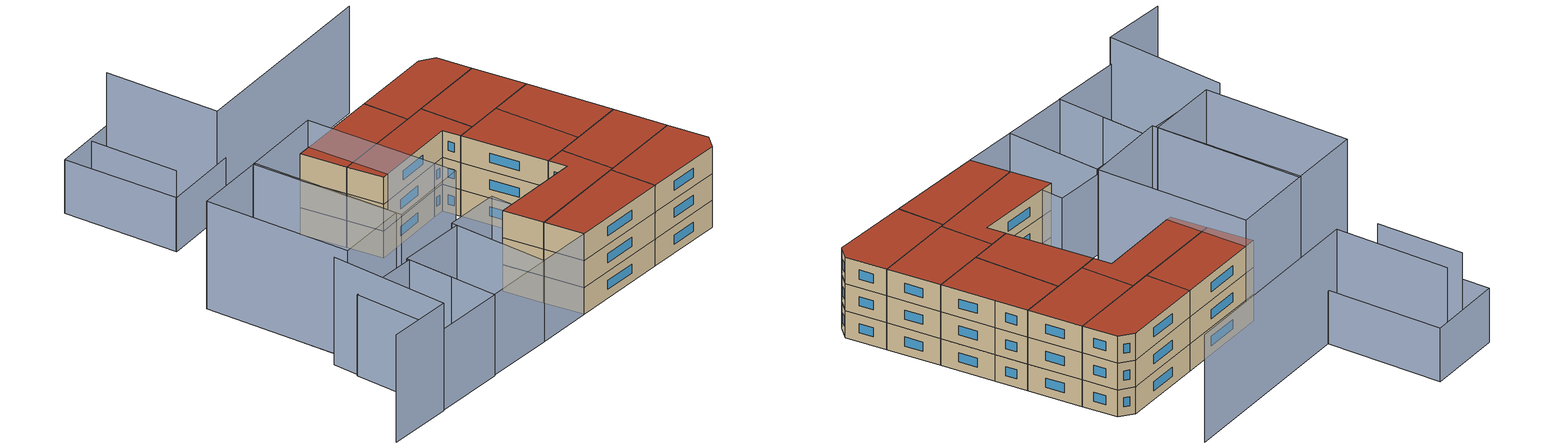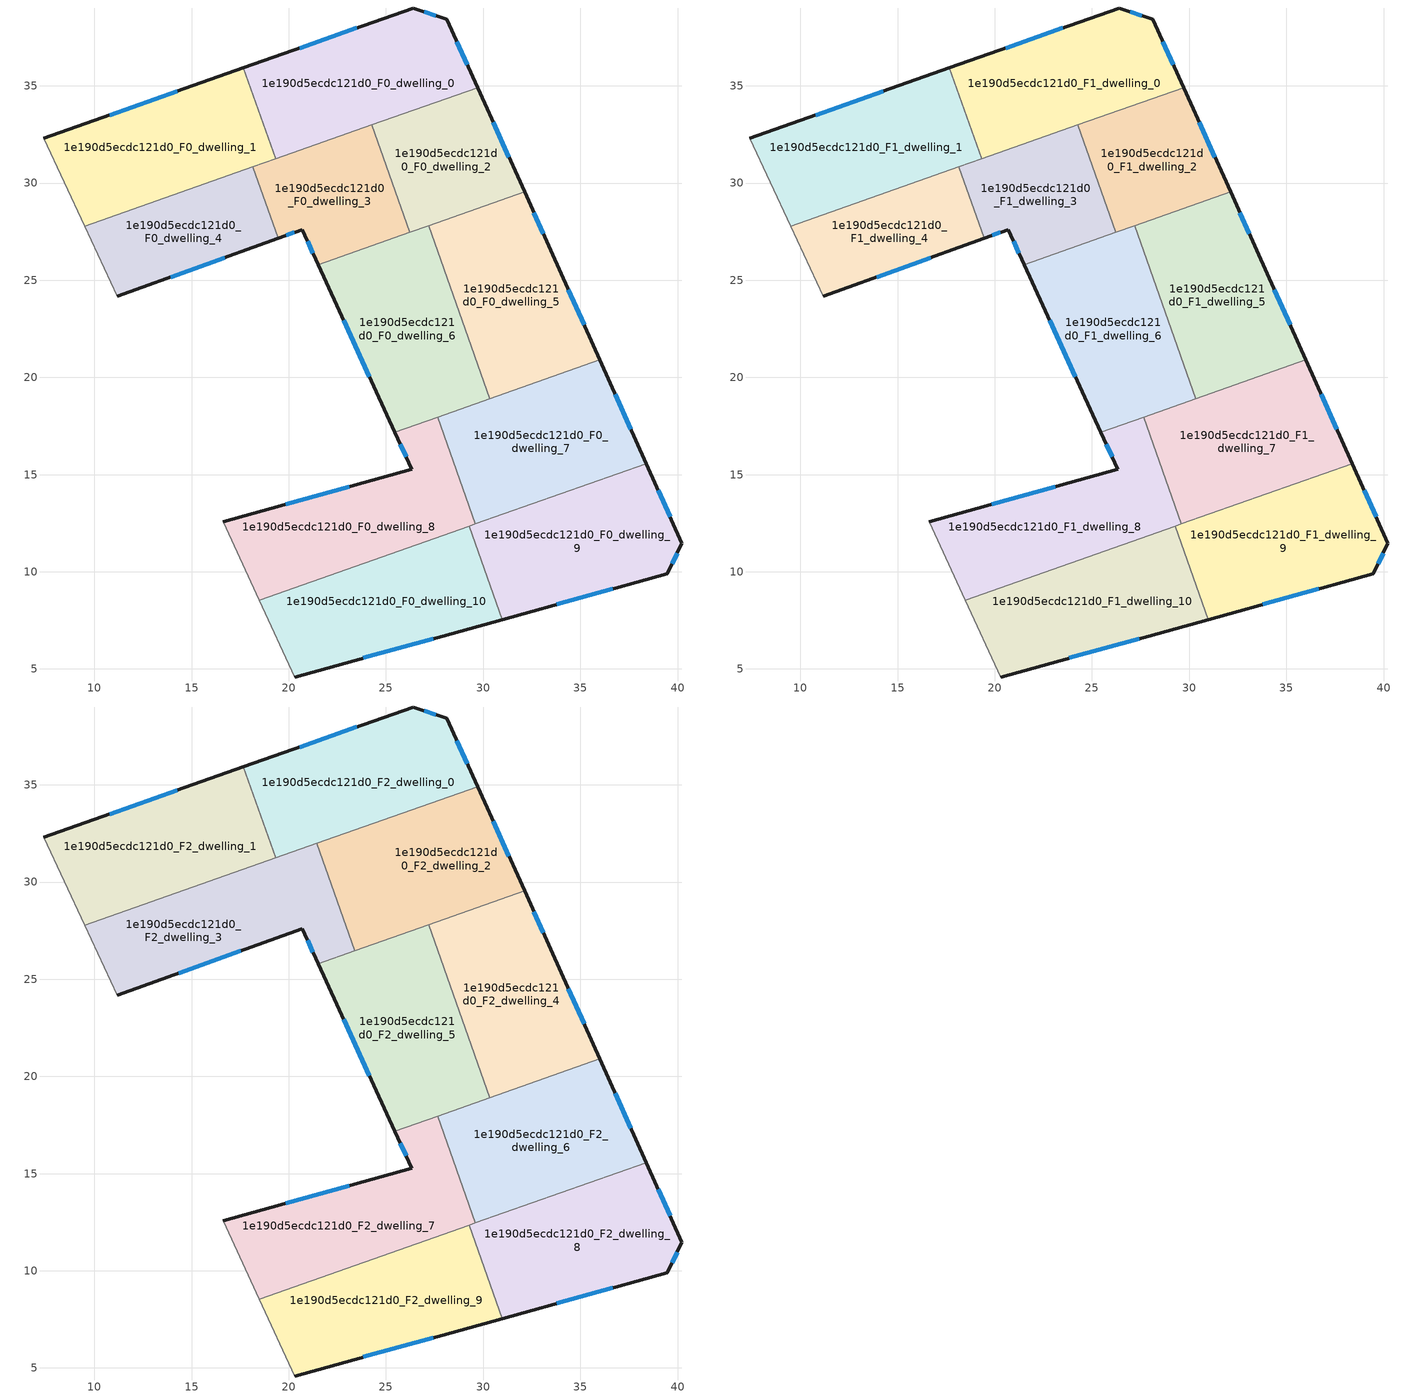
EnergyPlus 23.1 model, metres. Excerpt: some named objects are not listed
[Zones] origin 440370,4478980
1e190d5ecdc121d0_F0_dwelling_0
 floor ground (EU_floor_Construction): 28.13,38.43 29.71,34.91 19.32,31.24 17.66,35.92 26.39,39.01 z0
 wall outside (EU_wall_Construction): 29.71,34.91 28.13,38.43 26.39,39.01 17.66,35.92 z0:3
 wall to 1e190d5ecdc121d0_F0_dwelling_1 (EU_wall_Construction): 17.66,35.92 19.32,31.24 z0:3
 wall to 1e190d5ecdc121d0_F0_dwelling_2 (EU_wall_Construction): 24.27,32.99 29.71,34.91 z0:3
 wall to 1e190d5ecdc121d0_F0_dwelling_3 (EU_wall_Construction): 19.32,31.24 24.27,32.99 z0:3
 window (EU_Window_Construction): 23.5,37.98 20.56,36.95 / 27.55,38.62 26.97,38.81 / 29.18,36.08 28.65,37.26 z0.99:2.01
1e190d5ecdc121d0_F0_dwelling_1
 floor ground (EU_floor_Construction): 17.66,35.92 19.32,31.24 9.5,27.77 7.39,32.3 z0
 wall outside (EU_wall_Construction): 17.66,35.92 7.39,32.3 z0:3
 wall adiabatic (EU_wall_Construction): 7.39,32.3 9.5,27.77 z0:3
 wall to 1e190d5ecdc121d0_F0_dwelling_4 (EU_wall_Construction): 9.5,27.77 18.15,30.83 z0:3
 wall to 1e190d5ecdc121d0_F0_dwelling_3 (EU_wall_Construction): 18.15,30.83 19.32,31.24 z0:3
 window (EU_Window_Construction): 14.26,34.72 10.79,33.5 z0.99:2.01
1e190d5ecdc121d0_F0_dwelling_10
 floor ground (EU_floor_Construction): 29.28,12.35 30.98,7.54 20.3,4.59 18.48,8.53 z0
 wall outside (EU_wall_Construction): 20.3,4.59 30.98,7.54 z0:3
 wall to 1e190d5ecdc121d0_F0_dwelling_9 (EU_wall_Construction): 30.98,7.54 29.28,12.35 z0:3
 wall adiabatic (EU_wall_Construction): 18.48,8.53 20.3,4.59 z0:3
 wall to 1e190d5ecdc121d0_F0_dwelling_8 (EU_wall_Construction): 29.28,12.35 18.48,8.53 z0:3
 window (EU_Window_Construction): 23.84,5.57 27.44,6.56 z0.99:2.01
1e190d5ecdc121d0_F0_dwelling_2
 floor ground (EU_floor_Construction): 29.71,34.91 32.13,29.54 26.23,27.46 24.27,32.99 z0
 wall outside (EU_wall_Construction): 32.13,29.54 29.71,34.91 z0:3
 wall to 1e190d5ecdc121d0_F0_dwelling_3 (EU_wall_Construction): 24.27,32.99 26.23,27.46 z0:3
 wall to 1e190d5ecdc121d0_F0_dwelling_5 (EU_wall_Construction): 27.21,27.8 32.13,29.54 z0:3
 wall to 1e190d5ecdc121d0_F0_dwelling_6 (EU_wall_Construction): 26.23,27.46 27.21,27.8 z0:3
 window (EU_Window_Construction): 31.33,31.32 30.51,33.13 z0.99:2.01
1e190d5ecdc121d0_F0_dwelling_3
 floor ground (EU_floor_Construction): 24.27,32.99 26.23,27.46 21.52,25.79 20.69,27.61 19.45,27.16 18.15,30.83 z0
 wall outside (EU_wall_Construction): 19.45,27.16 20.69,27.61 21.52,25.79 z0:3
 wall to 1e190d5ecdc121d0_F0_dwelling_4 (EU_wall_Construction): 18.15,30.83 19.45,27.16 z0:3
 wall to 1e190d5ecdc121d0_F0_dwelling_6 (EU_wall_Construction): 21.52,25.79 26.23,27.46 z0:3
 window (EU_Window_Construction): 20.96,27.01 21.24,26.39 / 19.86,27.31 20.28,27.46 z0.99:2.01
1e190d5ecdc121d0_F0_dwelling_4
 floor ground (EU_floor_Construction): 18.15,30.83 19.45,27.16 11.18,24.16 9.5,27.77 z0
 wall outside (EU_wall_Construction): 11.18,24.16 19.45,27.16 z0:3
 wall adiabatic (EU_wall_Construction): 9.5,27.77 11.18,24.16 z0:3
 window (EU_Window_Construction): 13.92,25.16 16.71,26.17 z0.99:2.01
1e190d5ecdc121d0_F0_dwelling_5
 floor ground (EU_floor_Construction): 32.13,29.54 33.58,26.32 36,20.9 30.35,18.91 27.21,27.8 z0
 wall outside (EU_wall_Construction): 36,20.9 33.58,26.32 32.13,29.54 z0:3
 wall to 1e190d5ecdc121d0_F0_dwelling_6 (EU_wall_Construction): 27.21,27.8 30.35,18.91 z0:3
 wall to 1e190d5ecdc121d0_F0_dwelling_7 (EU_wall_Construction): 30.35,18.91 36,20.9 z0:3
 window (EU_Window_Construction): 33.1,27.38 32.61,28.47 / 35.2,22.7 34.39,24.52 z0.99:2.01
1e190d5ecdc121d0_F0_dwelling_6
 floor ground (EU_floor_Construction): 27.21,27.8 30.35,18.91 25.46,17.18 21.52,25.79 z0
 wall outside (EU_wall_Construction): 21.52,25.79 25.46,17.18 z0:3
 wall to 1e190d5ecdc121d0_F0_dwelling_8 (EU_wall_Construction): 25.46,17.18 27.66,17.96 z0:3
 wall to 1e190d5ecdc121d0_F0_dwelling_7 (EU_wall_Construction): 27.66,17.96 30.35,18.91 z0:3
 window (EU_Window_Construction): 22.82,22.94 24.15,20.03 z0.99:2.01
1e190d5ecdc121d0_F0_dwelling_7
 floor ground (EU_floor_Construction): 36,20.9 38.39,15.57 29.6,12.46 27.66,17.96 z0
 wall outside (EU_wall_Construction): 38.39,15.57 36,20.9 z0:3
 wall to 1e190d5ecdc121d0_F0_dwelling_8 (EU_wall_Construction): 27.66,17.96 29.6,12.46 z0:3
 wall to 1e190d5ecdc121d0_F0_dwelling_9 (EU_wall_Construction): 29.6,12.46 38.39,15.57 z0:3
 window (EU_Window_Construction): 37.6,17.33 36.79,19.13 z0.99:2.01
1e190d5ecdc121d0_F0_dwelling_8
 floor ground (EU_floor_Construction): 27.66,17.96 29.6,12.46 18.48,8.53 16.62,12.57 26.32,15.29 25.46,17.18 z0
 wall outside (EU_wall_Construction): 25.46,17.18 26.32,15.29 16.62,12.57 z0:3
 wall adiabatic (EU_wall_Construction): 16.62,12.57 18.48,8.53 z0:3
 wall to 1e190d5ecdc121d0_F0_dwelling_9 (EU_wall_Construction): 29.28,12.35 29.6,12.46 z0:3
 window (EU_Window_Construction): 25.74,16.55 26.04,15.91 / 23.11,14.38 19.83,13.47 z0.99:2.01
1e190d5ecdc121d0_F0_dwelling_9
 floor ground (EU_floor_Construction): 38.39,15.57 40.22,11.47 39.48,9.9 30.98,7.54 29.28,12.35 z0
 wall outside (EU_wall_Construction): 30.98,7.54 39.48,9.9 40.22,11.47 38.39,15.57 z0:3
 window (EU_Window_Construction): 39.62,12.82 39,14.21 / 39.73,10.42 39.98,10.95 / 33.8,8.32 36.66,9.12 z0.99:2.01
1e190d5ecdc121d0_F1_dwelling_0
 floor to 1e190d5ecdc121d0_F0_dwelling_0 (EU_floor_Construction): 28.13,38.43 29.71,34.91 19.32,31.24 17.66,35.92 26.39,39.01 z3
 wall outside (EU_wall_Construction): 29.71,34.91 28.13,38.43 26.39,39.01 17.66,35.92 z3:6
 wall to 1e190d5ecdc121d0_F1_dwelling_1 (EU_wall_Construction): 17.66,35.92 19.32,31.24 z3:6
 wall to 1e190d5ecdc121d0_F1_dwelling_2 (EU_wall_Construction): 24.27,32.99 29.71,34.91 z3:6
 wall to 1e190d5ecdc121d0_F1_dwelling_3 (EU_wall_Construction): 19.32,31.24 24.27,32.99 z3:6
 window (EU_Window_Construction): 23.5,37.98 20.56,36.95 / 27.55,38.62 26.97,38.81 / 29.18,36.08 28.65,37.26 z3.99:5.01
1e190d5ecdc121d0_F1_dwelling_1
 floor to 1e190d5ecdc121d0_F0_dwelling_1 (EU_floor_Construction): 17.66,35.92 19.32,31.24 9.5,27.77 7.39,32.3 z3
 wall outside (EU_wall_Construction): 17.66,35.92 7.39,32.3 z3:6
 wall adiabatic (EU_wall_Construction): 7.39,32.3 9.5,27.77 z3:6
 wall to 1e190d5ecdc121d0_F1_dwelling_4 (EU_wall_Construction): 9.5,27.77 18.15,30.83 z3:6
 wall to 1e190d5ecdc121d0_F1_dwelling_3 (EU_wall_Construction): 18.15,30.83 19.32,31.24 z3:6
 window (EU_Window_Construction): 14.26,34.72 10.79,33.5 z3.99:5.01
1e190d5ecdc121d0_F1_dwelling_10
 floor to 1e190d5ecdc121d0_F0_dwelling_10 (EU_floor_Construction): 29.28,12.35 30.98,7.54 20.3,4.59 18.48,8.53 z3
 wall outside (EU_wall_Construction): 20.3,4.59 30.98,7.54 z3:6
 wall to 1e190d5ecdc121d0_F1_dwelling_9 (EU_wall_Construction): 30.98,7.54 29.28,12.35 z3:6
 wall adiabatic (EU_wall_Construction): 18.48,8.53 20.3,4.59 z3:6
 wall to 1e190d5ecdc121d0_F1_dwelling_8 (EU_wall_Construction): 29.28,12.35 18.48,8.53 z3:6
 window (EU_Window_Construction): 23.84,5.57 27.44,6.56 z3.99:5.01
1e190d5ecdc121d0_F1_dwelling_2
 floor to 1e190d5ecdc121d0_F0_dwelling_2 (EU_floor_Construction): 29.71,34.91 32.13,29.54 26.23,27.46 24.27,32.99 z3
 wall outside (EU_wall_Construction): 32.13,29.54 29.71,34.91 z3:6
 wall to 1e190d5ecdc121d0_F1_dwelling_3 (EU_wall_Construction): 24.27,32.99 26.23,27.46 z3:6
 wall to 1e190d5ecdc121d0_F1_dwelling_5 (EU_wall_Construction): 27.21,27.8 32.13,29.54 z3:6
 wall to 1e190d5ecdc121d0_F1_dwelling_6 (EU_wall_Construction): 26.23,27.46 27.21,27.8 z3:6
 window (EU_Window_Construction): 31.33,31.32 30.51,33.13 z3.99:5.01
1e190d5ecdc121d0_F1_dwelling_3
 floor to 1e190d5ecdc121d0_F0_dwelling_3 (EU_floor_Construction): 24.27,32.99 26.23,27.46 21.52,25.79 20.69,27.61 19.45,27.16 18.15,30.83 z3
 wall outside (EU_wall_Construction): 19.45,27.16 20.69,27.61 21.52,25.79 z3:6
 wall to 1e190d5ecdc121d0_F1_dwelling_4 (EU_wall_Construction): 18.15,30.83 19.45,27.16 z3:6
 wall to 1e190d5ecdc121d0_F1_dwelling_6 (EU_wall_Construction): 21.52,25.79 26.23,27.46 z3:6
 window (EU_Window_Construction): 20.96,27.01 21.24,26.39 / 19.86,27.31 20.28,27.46 z3.99:5.01
1e190d5ecdc121d0_F1_dwelling_4
 floor to 1e190d5ecdc121d0_F0_dwelling_4 (EU_floor_Construction): 18.15,30.83 19.45,27.16 11.18,24.16 9.5,27.77 z3
 wall outside (EU_wall_Construction): 11.18,24.16 19.45,27.16 z3:6
 wall adiabatic (EU_wall_Construction): 9.5,27.77 11.18,24.16 z3:6
 window (EU_Window_Construction): 13.92,25.16 16.71,26.17 z3.99:5.01
1e190d5ecdc121d0_F1_dwelling_5
 floor to 1e190d5ecdc121d0_F0_dwelling_5 (EU_floor_Construction): 32.13,29.54 33.58,26.32 36,20.9 30.35,18.91 27.21,27.8 z3
 wall outside (EU_wall_Construction): 36,20.9 33.58,26.32 32.13,29.54 z3:6
 wall to 1e190d5ecdc121d0_F1_dwelling_6 (EU_wall_Construction): 27.21,27.8 30.35,18.91 z3:6
 wall to 1e190d5ecdc121d0_F1_dwelling_7 (EU_wall_Construction): 30.35,18.91 36,20.9 z3:6
 window (EU_Window_Construction): 33.1,27.38 32.61,28.47 / 35.2,22.7 34.39,24.52 z3.99:5.01
1e190d5ecdc121d0_F1_dwelling_6
 floor to 1e190d5ecdc121d0_F0_dwelling_6 (EU_floor_Construction): 27.21,27.8 30.35,18.91 25.46,17.18 21.52,25.79 z3
 wall outside (EU_wall_Construction): 21.52,25.79 25.46,17.18 z3:6
 wall to 1e190d5ecdc121d0_F1_dwelling_8 (EU_wall_Construction): 25.46,17.18 27.66,17.96 z3:6
 wall to 1e190d5ecdc121d0_F1_dwelling_7 (EU_wall_Construction): 27.66,17.96 30.35,18.91 z3:6
 window (EU_Window_Construction): 22.82,22.94 24.15,20.03 z3.99:5.01
1e190d5ecdc121d0_F1_dwelling_7
 floor to 1e190d5ecdc121d0_F0_dwelling_7 (EU_floor_Construction): 36,20.9 38.39,15.57 29.6,12.46 27.66,17.96 z3
 wall outside (EU_wall_Construction): 38.39,15.57 36,20.9 z3:6
 wall to 1e190d5ecdc121d0_F1_dwelling_8 (EU_wall_Construction): 27.66,17.96 29.6,12.46 z3:6
 wall to 1e190d5ecdc121d0_F1_dwelling_9 (EU_wall_Construction): 29.6,12.46 38.39,15.57 z3:6
 window (EU_Window_Construction): 37.6,17.33 36.79,19.13 z3.99:5.01
1e190d5ecdc121d0_F1_dwelling_8
 floor to 1e190d5ecdc121d0_F0_dwelling_8 (EU_floor_Construction): 27.66,17.96 29.6,12.46 18.48,8.53 16.62,12.57 26.32,15.29 25.46,17.18 z3
 wall outside (EU_wall_Construction): 25.46,17.18 26.32,15.29 16.62,12.57 z3:6
 wall adiabatic (EU_wall_Construction): 16.62,12.57 18.48,8.53 z3:6
 wall to 1e190d5ecdc121d0_F1_dwelling_9 (EU_wall_Construction): 29.28,12.35 29.6,12.46 z3:6
 window (EU_Window_Construction): 25.74,16.55 26.04,15.91 / 23.11,14.38 19.83,13.47 z3.99:5.01
1e190d5ecdc121d0_F1_dwelling_9
 floor to 1e190d5ecdc121d0_F0_dwelling_9 (EU_floor_Construction): 38.39,15.57 40.22,11.47 39.48,9.9 30.98,7.54 29.28,12.35 z3
 wall outside (EU_wall_Construction): 30.98,7.54 39.48,9.9 40.22,11.47 38.39,15.57 z3:6
 window (EU_Window_Construction): 39.62,12.82 39,14.21 / 39.73,10.42 39.98,10.95 / 33.8,8.32 36.66,9.12 z3.99:5.01
1e190d5ecdc121d0_F2_dwelling_0
 floor to 1e190d5ecdc121d0_F1_dwelling_0 (EU_floor_Construction): 28.13,38.43 29.71,34.91 19.32,31.24 17.66,35.92 26.39,39.01 z6
 wall outside (EU_wall_Construction): 29.71,34.91 28.13,38.43 26.39,39.01 17.66,35.92 z6:9
 wall to 1e190d5ecdc121d0_F2_dwelling_1 (EU_wall_Construction): 17.66,35.92 19.32,31.24 z6:9
 wall to 1e190d5ecdc121d0_F2_dwelling_2 (EU_wall_Construction): 21.44,31.99 29.71,34.91 z6:9
 wall to 1e190d5ecdc121d0_F2_dwelling_3 (EU_wall_Construction): 19.32,31.24 21.44,31.99 z6:9
 window (EU_Window_Construction): 23.5,37.98 20.56,36.95 / 27.55,38.62 26.97,38.81 / 29.18,36.08 28.65,37.26 z6.99:8.01
 roof outside (EU_roof_Construction): 29.71,34.91 28.13,38.43 26.39,39.01 17.66,35.92 19.32,31.24 z9
1e190d5ecdc121d0_F2_dwelling_1
 floor to 1e190d5ecdc121d0_F1_dwelling_1 (EU_floor_Construction): 17.66,35.92 19.32,31.24 9.5,27.77 7.39,32.3 z6
 wall outside (EU_wall_Construction): 17.66,35.92 7.39,32.3 z6:9
 wall adiabatic (EU_wall_Construction): 7.39,32.3 9.5,27.77 z6:9
 wall to 1e190d5ecdc121d0_F2_dwelling_3 (EU_wall_Construction): 9.5,27.77 19.32,31.24 z6:9
 window (EU_Window_Construction): 14.26,34.72 10.79,33.5 z6.99:8.01
 roof outside (EU_roof_Construction): 19.32,31.24 17.66,35.92 7.39,32.3 9.5,27.77 z9
1e190d5ecdc121d0_F2_dwelling_2
 floor to 1e190d5ecdc121d0_F1_dwelling_2 (EU_floor_Construction): 29.71,34.91 32.13,29.54 26.23,27.46 24.27,32.99 z6
 floor to 1e190d5ecdc121d0_F1_dwelling_3 (EU_floor_Construction): 24.27,32.99 26.23,27.46 23.39,26.45 21.44,31.99 z6
 wall outside (EU_wall_Construction): 32.13,29.54 29.71,34.91 z6:9
 wall to 1e190d5ecdc121d0_F2_dwelling_3 (EU_wall_Construction): 21.44,31.99 23.39,26.45 z6:9
 wall to 1e190d5ecdc121d0_F2_dwelling_4 (EU_wall_Construction): 27.21,27.8 32.13,29.54 z6:9
 wall to 1e190d5ecdc121d0_F2_dwelling_5 (EU_wall_Construction): 23.39,26.45 27.21,27.8 z6:9
 window (EU_Window_Construction): 31.33,31.32 30.51,33.13 z6.99:8.01
 roof outside (EU_roof_Construction): 32.13,29.54 29.71,34.91 21.44,31.99 23.39,26.45 z9
1e190d5ecdc121d0_F2_dwelling_3
 floor to 1e190d5ecdc121d0_F1_dwelling_3 (EU_floor_Construction): 21.44,31.99 23.39,26.45 21.52,25.79 20.69,27.61 19.45,27.16 18.15,30.83 z6
 floor to 1e190d5ecdc121d0_F1_dwelling_4 (EU_floor_Construction): 18.15,30.83 19.45,27.16 11.18,24.16 9.5,27.77 z6
 wall outside (EU_wall_Construction): 11.18,24.16 20.69,27.61 21.52,25.79 z6:9
 wall adiabatic (EU_wall_Construction): 9.5,27.77 11.18,24.16 z6:9
 wall to 1e190d5ecdc121d0_F2_dwelling_5 (EU_wall_Construction): 21.52,25.79 23.39,26.45 z6:9
 window (EU_Window_Construction): 20.96,27.01 21.24,26.39 / 14.33,25.31 17.54,26.47 z6.99:8.01
 roof outside (EU_roof_Construction): 23.39,26.45 21.44,31.99 9.5,27.77 11.18,24.16 20.69,27.61 21.52,25.79 z9
1e190d5ecdc121d0_F2_dwelling_4
 floor to 1e190d5ecdc121d0_F1_dwelling_5 (EU_floor_Construction): 32.13,29.54 33.58,26.32 36,20.9 30.35,18.91 27.21,27.8 z6
 wall outside (EU_wall_Construction): 36,20.9 33.58,26.32 32.13,29.54 z6:9
 wall to 1e190d5ecdc121d0_F2_dwelling_5 (EU_wall_Construction): 27.21,27.8 30.35,18.91 z6:9
 wall to 1e190d5ecdc121d0_F2_dwelling_6 (EU_wall_Construction): 30.35,18.91 36,20.9 z6:9
 window (EU_Window_Construction): 33.1,27.38 32.61,28.47 / 35.2,22.7 34.39,24.52 z6.99:8.01
 roof outside (EU_roof_Construction): 36,20.9 33.58,26.32 32.13,29.54 27.21,27.8 30.35,18.91 z9
1e190d5ecdc121d0_F2_dwelling_5
 floor to 1e190d5ecdc121d0_F1_dwelling_6 (EU_floor_Construction): 27.21,27.8 30.35,18.91 25.46,17.18 21.52,25.79 z6
 wall outside (EU_wall_Construction): 21.52,25.79 25.46,17.18 z6:9
 wall to 1e190d5ecdc121d0_F2_dwelling_7 (EU_wall_Construction): 25.46,17.18 27.66,17.96 z6:9
 wall to 1e190d5ecdc121d0_F2_dwelling_6 (EU_wall_Construction): 27.66,17.96 30.35,18.91 z6:9
 window (EU_Window_Construction): 22.82,22.94 24.15,20.03 z6.99:8.01
 roof outside (EU_roof_Construction): 30.35,18.91 27.21,27.8 21.52,25.79 25.46,17.18 z9
1e190d5ecdc121d0_F2_dwelling_6
 floor to 1e190d5ecdc121d0_F1_dwelling_7 (EU_floor_Construction): 36,20.9 38.39,15.57 29.6,12.46 27.66,17.96 z6
 wall outside (EU_wall_Construction): 38.39,15.57 36,20.9 z6:9
 wall to 1e190d5ecdc121d0_F2_dwelling_7 (EU_wall_Construction): 27.66,17.96 29.6,12.46 z6:9
 wall to 1e190d5ecdc121d0_F2_dwelling_8 (EU_wall_Construction): 29.6,12.46 38.39,15.57 z6:9
 window (EU_Window_Construction): 37.6,17.33 36.79,19.13 z6.99:8.01
 roof outside (EU_roof_Construction): 38.39,15.57 36,20.9 27.66,17.96 29.6,12.46 z9
1e190d5ecdc121d0_F2_dwelling_7
 floor to 1e190d5ecdc121d0_F1_dwelling_8 (EU_floor_Construction): 27.66,17.96 29.6,12.46 18.48,8.53 16.62,12.57 26.32,15.29 25.46,17.18 z6
 wall outside (EU_wall_Construction): 25.46,17.18 26.32,15.29 16.62,12.57 z6:9
 wall adiabatic (EU_wall_Construction): 16.62,12.57 18.48,8.53 z6:9
 wall to 1e190d5ecdc121d0_F2_dwelling_9 (EU_wall_Construction): 18.48,8.53 29.28,12.35 z6:9
 wall to 1e190d5ecdc121d0_F2_dwelling_8 (EU_wall_Construction): 29.28,12.35 29.6,12.46 z6:9
 window (EU_Window_Construction): 25.74,16.55 26.04,15.91 / 23.11,14.38 19.83,13.47 z6.99:8.01
 roof outside (EU_roof_Construction): 29.6,12.46 27.66,17.96 25.46,17.18 26.32,15.29 16.62,12.57 18.48,8.53 z9
1e190d5ecdc121d0_F2_dwelling_8
 floor to 1e190d5ecdc121d0_F1_dwelling_9 (EU_floor_Construction): 38.39,15.57 40.22,11.47 39.48,9.9 30.98,7.54 29.28,12.35 z6
 wall outside (EU_wall_Construction): 30.98,7.54 39.48,9.9 40.22,11.47 38.39,15.57 z6:9
 wall to 1e190d5ecdc121d0_F2_dwelling_9 (EU_wall_Construction): 29.28,12.35 30.98,7.54 z6:9
 window (EU_Window_Construction): 39.62,12.82 39,14.21 / 39.73,10.42 39.98,10.95 / 33.8,8.32 36.66,9.12 z6.99:8.01
 roof outside (EU_roof_Construction): 39.48,9.9 40.22,11.47 38.39,15.57 29.28,12.35 30.98,7.54 z9
1e190d5ecdc121d0_F2_dwelling_9
 floor to 1e190d5ecdc121d0_F1_dwelling_10 (EU_floor_Construction): 29.28,12.35 30.98,7.54 20.3,4.59 18.48,8.53 z6
 wall outside (EU_wall_Construction): 20.3,4.59 30.98,7.54 z6:9
 wall adiabatic (EU_wall_Construction): 18.48,8.53 20.3,4.59 z6:9
 window (EU_Window_Construction): 23.84,5.57 27.44,6.56 z6.99:8.01
 roof outside (EU_roof_Construction): 30.98,7.54 29.28,12.35 18.48,8.53 20.3,4.59 z9
shading: -4.13,11.57 -0.81,-1.31 / -0.81,-1.31 -7.8,-3.11 / 24.23,47 2.78,39.35 / 2.78,39.35 -1.44,51.21 / -7.76,26.95 0.04,29.68 / 0.04,29.68 5.39,14.43 / 5.39,14.43 -2.41,11.7 / -2.41,11.7 -7.76,26.95 / 5.61,13.84 -0.21,29.59 / -0.21,29.59 8.66,32.87 / 8.66,32.87 14.47,17.11 / 14.47,17.11 5.61,13.84 z0:12; -7.09,46 -3.87,36.95 / 4.18,10.79 6.89,0.86 / 6.89,0.86 -0.83,-1.24 / -0.83,-1.24 -3.54,8.68 / -3.54,8.68 4.18,10.79 / 6.88,0.91 4.1,11.08 / 4.1,11.08 11.57,13.12 / 11.57,13.12 14.34,2.95 / 14.34,2.95 6.88,0.91 / 20.3,4.59 14.33,2.96 / 14.33,2.96 11.4,13.69 / 11.4,13.69 17.37,15.32 / 17.37,15.32 20.3,4.59 z0:9; -6.85,24.55 -2.54,12.07 z0:3; -3.85,36.89 -8.23,48.77 / -8.23,48.77 -0.17,51.74 / -0.17,51.74 4.21,39.86 / 4.21,39.86 -3.85,36.89 z0:6
[Building]
EU S2 Campaign: North Axis=0; Terrain=City; Solar Distribution=FullExterior
[Site:Location]
Madrid: Latitude=40.5; Longitude=-3.5; Time Zone=1; Elevation=609
[SizingPeriod:WeatherFileDays]
AnnualSizingPeriod: Begin Month=1; Begin Day of Month=1; End Month=12; End Day of Month=31; Day of Week for Start Day=Monday; Use Weather File Daylight Saving Period=No; Use Weather File Rain and Snow Indicators=No
[MATERIAL]
EU_InternalMass_Material: Roughness=MediumRough; Thickness=0.1; Conductivity=1; Density=1800; Specific Heat=900; Thermal Absorptance=0.9; Solar Absorptance=0.7; Visible Absorptance=0.7
[MATERIAL:NOMASS] Roughness=MediumRough; Thermal Absorptance=0.9; Solar Absorptance=0.7; Visible Absorptance=0.7
Name | Thermal Resistance
EU_wall_NoMass | 0.609216
EU_roof_NoMass | 0.513268
EU_floor_NoMass | 0.568163
[WINDOWMATERIAL:SIMPLEGLAZINGSYSTEM]
EU_Window_SimpleGlazing: UFactor=5.50606; Solar Heat Gain Coefficient=0.85; Visible Transmittance=0.85
[CONSTRUCTION]
EU_wall_Construction: EU_wall_NoMass
EU_roof_Construction: EU_roof_NoMass
EU_floor_Construction: EU_floor_NoMass
EU_InternalMass_Construction: EU_InternalMass_Material
EU_Window_Construction: EU_Window_SimpleGlazing
[ZONE] Type=1; Multiplier=1; Ceiling Height=autocalculate; Floor Area=autocalculate; Part of Total Floor Area=Yes
Name | Volume
1e190d5ecdc121d0_F0_dwelling_0; 1e190d5ecdc121d0_F1_dwelling_0; 1e190d5ecdc121d0_F2_dwelling_0 | 158.836
1e190d5ecdc121d0_F0_dwelling_1; 1e190d5ecdc121d0_F1_dwelling_1; 1e190d5ecdc121d0_F2_dwelling_1 | 158.841
1e190d5ecdc121d0_F0_dwelling_10; 1e190d5ecdc121d0_F1_dwelling_10; 1e190d5ecdc121d0_F2_dwelling_9 | 158.854
1e190d5ecdc121d0_F0_dwelling_2; 1e190d5ecdc121d0_F1_dwelling_2 | 105.92
1e190d5ecdc121d0_F2_dwelling_2 | 158.875
1e190d5ecdc121d0_F0_dwelling_3; 1e190d5ecdc121d0_F1_dwelling_3 | 105.89
1e190d5ecdc121d0_F2_dwelling_3 | 158.847
1e190d5ecdc121d0_F0_dwelling_4; 1e190d5ecdc121d0_F1_dwelling_4 | 105.886
1e190d5ecdc121d0_F2_dwelling_4; 1e190d5ecdc121d0_F0_dwelling_5; 1e190d5ecdc121d0_F1_dwelling_5 | 158.83
1e190d5ecdc121d0_F2_dwelling_5; 1e190d5ecdc121d0_F0_dwelling_6; 1e190d5ecdc121d0_F1_dwelling_6 | 158.835
1e190d5ecdc121d0_F2_dwelling_6; 1e190d5ecdc121d0_F0_dwelling_7; 1e190d5ecdc121d0_F1_dwelling_7 | 158.831
1e190d5ecdc121d0_F2_dwelling_7; 1e190d5ecdc121d0_F0_dwelling_8; 1e190d5ecdc121d0_F1_dwelling_8 | 158.826
1e190d5ecdc121d0_F2_dwelling_8; 1e190d5ecdc121d0_F0_dwelling_9; 1e190d5ecdc121d0_F1_dwelling_9 | 158.842
[INTERNALMASS] Construction=EU_InternalMass_Construction
Name | Zone or ZoneList | Surface Area
1e190d5ecdc121d0_F0_dwelling_0_EU_InternalMass | 1e190d5ecdc121d0_F0_dwelling_0 | 52.9452
1e190d5ecdc121d0_F0_dwelling_1_EU_InternalMass | 1e190d5ecdc121d0_F0_dwelling_1 | 52.9473
1e190d5ecdc121d0_F0_dwelling_2_EU_InternalMass | 1e190d5ecdc121d0_F0_dwelling_2 | 35.3065
1e190d5ecdc121d0_F0_dwelling_3_EU_InternalMass | 1e190d5ecdc121d0_F0_dwelling_3 | 35.2965
1e190d5ecdc121d0_F0_dwelling_4_EU_InternalMass | 1e190d5ecdc121d0_F0_dwelling_4 | 35.2951
1e190d5ecdc121d0_F0_dwelling_5_EU_InternalMass | 1e190d5ecdc121d0_F0_dwelling_5 | 52.9431
1e190d5ecdc121d0_F0_dwelling_6_EU_InternalMass | 1e190d5ecdc121d0_F0_dwelling_6 | 52.9452
1e190d5ecdc121d0_F0_dwelling_7_EU_InternalMass | 1e190d5ecdc121d0_F0_dwelling_7 | 52.9437
1e190d5ecdc121d0_F0_dwelling_8_EU_InternalMass | 1e190d5ecdc121d0_F0_dwelling_8 | 52.9423
1e190d5ecdc121d0_F0_dwelling_9_EU_InternalMass | 1e190d5ecdc121d0_F0_dwelling_9 | 52.9472
1e190d5ecdc121d0_F0_dwelling_10_EU_InternalMass | 1e190d5ecdc121d0_F0_dwelling_10 | 52.9512
1e190d5ecdc121d0_F1_dwelling_0_EU_InternalMass | 1e190d5ecdc121d0_F1_dwelling_0 | 52.9452
1e190d5ecdc121d0_F1_dwelling_1_EU_InternalMass | 1e190d5ecdc121d0_F1_dwelling_1 | 52.9473
1e190d5ecdc121d0_F1_dwelling_2_EU_InternalMass | 1e190d5ecdc121d0_F1_dwelling_2 | 35.3065
1e190d5ecdc121d0_F1_dwelling_3_EU_InternalMass | 1e190d5ecdc121d0_F1_dwelling_3 | 35.2965
1e190d5ecdc121d0_F1_dwelling_4_EU_InternalMass | 1e190d5ecdc121d0_F1_dwelling_4 | 35.2951
1e190d5ecdc121d0_F1_dwelling_5_EU_InternalMass | 1e190d5ecdc121d0_F1_dwelling_5 | 52.9431
1e190d5ecdc121d0_F1_dwelling_6_EU_InternalMass | 1e190d5ecdc121d0_F1_dwelling_6 | 52.9452
1e190d5ecdc121d0_F1_dwelling_7_EU_InternalMass | 1e190d5ecdc121d0_F1_dwelling_7 | 52.9437
1e190d5ecdc121d0_F1_dwelling_8_EU_InternalMass | 1e190d5ecdc121d0_F1_dwelling_8 | 52.9423
1e190d5ecdc121d0_F1_dwelling_9_EU_InternalMass | 1e190d5ecdc121d0_F1_dwelling_9 | 52.9472
1e190d5ecdc121d0_F1_dwelling_10_EU_InternalMass | 1e190d5ecdc121d0_F1_dwelling_10 | 52.9512
1e190d5ecdc121d0_F2_dwelling_0_EU_InternalMass | 1e190d5ecdc121d0_F2_dwelling_0 | 52.9452
1e190d5ecdc121d0_F2_dwelling_1_EU_InternalMass | 1e190d5ecdc121d0_F2_dwelling_1 | 52.9473
1e190d5ecdc121d0_F2_dwelling_2_EU_InternalMass | 1e190d5ecdc121d0_F2_dwelling_2 | 52.9582
1e190d5ecdc121d0_F2_dwelling_3_EU_InternalMass | 1e190d5ecdc121d0_F2_dwelling_3 | 52.9489
1e190d5ecdc121d0_F2_dwelling_4_EU_InternalMass | 1e190d5ecdc121d0_F2_dwelling_4 | 52.9431
1e190d5ecdc121d0_F2_dwelling_5_EU_InternalMass | 1e190d5ecdc121d0_F2_dwelling_5 | 52.9452
1e190d5ecdc121d0_F2_dwelling_6_EU_InternalMass | 1e190d5ecdc121d0_F2_dwelling_6 | 52.9437
1e190d5ecdc121d0_F2_dwelling_7_EU_InternalMass | 1e190d5ecdc121d0_F2_dwelling_7 | 52.9423
1e190d5ecdc121d0_F2_dwelling_8_EU_InternalMass | 1e190d5ecdc121d0_F2_dwelling_8 | 52.9472
1e190d5ecdc121d0_F2_dwelling_9_EU_InternalMass | 1e190d5ecdc121d0_F2_dwelling_9 | 52.9512
[OTHEREQUIPMENT] Fuel Type=Electricity; Design Level Calculation Method=Watts/Area; Power per Zone Floor Area=1; Fraction Latent=0; Fraction Radiant=0; Fraction Lost=0; Carbon Dioxide Generation Rate=0; EndUse Subcategory=EU_Step8_InternalGains
Name | Zone or ZoneList or Space or SpaceList | Schedule
EU_Step8_InternalGain_1e190d5ecdc121d0_F0_dwelling_0_f000 | 1e190d5ecdc121d0_F0_dwelling_0 | EU_Step8_GainSchedule_1e190d5ecdc121d0_F0_dwelling_0_f000
EU_Step8_InternalGain_1e190d5ecdc121d0_F0_dwelling_1_f000 | 1e190d5ecdc121d0_F0_dwelling_1 | EU_Step8_GainSchedule_1e190d5ecdc121d0_F0_dwelling_1_f000
EU_Step8_InternalGain_1e190d5ecdc121d0_F0_dwelling_2_f000 | 1e190d5ecdc121d0_F0_dwelling_2 | EU_Step8_GainSchedule_1e190d5ecdc121d0_F0_dwelling_2_f000
EU_Step8_InternalGain_1e190d5ecdc121d0_F0_dwelling_3_f000 | 1e190d5ecdc121d0_F0_dwelling_3 | EU_Step8_GainSchedule_1e190d5ecdc121d0_F0_dwelling_3_f000
EU_Step8_InternalGain_1e190d5ecdc121d0_F0_dwelling_4_f000 | 1e190d5ecdc121d0_F0_dwelling_4 | EU_Step8_GainSchedule_1e190d5ecdc121d0_F0_dwelling_4_f000
EU_Step8_InternalGain_1e190d5ecdc121d0_F0_dwelling_5_f000 | 1e190d5ecdc121d0_F0_dwelling_5 | EU_Step8_GainSchedule_1e190d5ecdc121d0_F0_dwelling_5_f000
EU_Step8_InternalGain_1e190d5ecdc121d0_F0_dwelling_6_f000 | 1e190d5ecdc121d0_F0_dwelling_6 | EU_Step8_GainSchedule_1e190d5ecdc121d0_F0_dwelling_6_f000
EU_Step8_InternalGain_1e190d5ecdc121d0_F0_dwelling_7_f000 | 1e190d5ecdc121d0_F0_dwelling_7 | EU_Step8_GainSchedule_1e190d5ecdc121d0_F0_dwelling_7_f000
EU_Step8_InternalGain_1e190d5ecdc121d0_F0_dwelling_8_f000 | 1e190d5ecdc121d0_F0_dwelling_8 | EU_Step8_GainSchedule_1e190d5ecdc121d0_F0_dwelling_8_f000
EU_Step8_InternalGain_1e190d5ecdc121d0_F0_dwelling_9_f000 | 1e190d5ecdc121d0_F0_dwelling_9 | EU_Step8_GainSchedule_1e190d5ecdc121d0_F0_dwelling_9_f000
EU_Step8_InternalGain_1e190d5ecdc121d0_F0_dwelling_10_f000 | 1e190d5ecdc121d0_F0_dwelling_10 | EU_Step8_GainSchedule_1e190d5ecdc121d0_F0_dwelling_10_f000
EU_Step8_InternalGain_1e190d5ecdc121d0_F1_dwelling_0_f000 | 1e190d5ecdc121d0_F1_dwelling_0 | EU_Step8_GainSchedule_1e190d5ecdc121d0_F1_dwelling_0_f000
EU_Step8_InternalGain_1e190d5ecdc121d0_F1_dwelling_1_f000 | 1e190d5ecdc121d0_F1_dwelling_1 | EU_Step8_GainSchedule_1e190d5ecdc121d0_F1_dwelling_1_f000
EU_Step8_InternalGain_1e190d5ecdc121d0_F1_dwelling_2_f000 | 1e190d5ecdc121d0_F1_dwelling_2 | EU_Step8_GainSchedule_1e190d5ecdc121d0_F1_dwelling_2_f000
EU_Step8_InternalGain_1e190d5ecdc121d0_F1_dwelling_3_f000 | 1e190d5ecdc121d0_F1_dwelling_3 | EU_Step8_GainSchedule_1e190d5ecdc121d0_F1_dwelling_3_f000
EU_Step8_InternalGain_1e190d5ecdc121d0_F1_dwelling_4_f000 | 1e190d5ecdc121d0_F1_dwelling_4 | EU_Step8_GainSchedule_1e190d5ecdc121d0_F1_dwelling_4_f000
EU_Step8_InternalGain_1e190d5ecdc121d0_F1_dwelling_5_f000 | 1e190d5ecdc121d0_F1_dwelling_5 | EU_Step8_GainSchedule_1e190d5ecdc121d0_F1_dwelling_5_f000
EU_Step8_InternalGain_1e190d5ecdc121d0_F1_dwelling_6_f000 | 1e190d5ecdc121d0_F1_dwelling_6 | EU_Step8_GainSchedule_1e190d5ecdc121d0_F1_dwelling_6_f000
EU_Step8_InternalGain_1e190d5ecdc121d0_F1_dwelling_7_f000 | 1e190d5ecdc121d0_F1_dwelling_7 | EU_Step8_GainSchedule_1e190d5ecdc121d0_F1_dwelling_7_f000
EU_Step8_InternalGain_1e190d5ecdc121d0_F1_dwelling_8_f000 | 1e190d5ecdc121d0_F1_dwelling_8 | EU_Step8_GainSchedule_1e190d5ecdc121d0_F1_dwelling_8_f000
EU_Step8_InternalGain_1e190d5ecdc121d0_F1_dwelling_9_f000 | 1e190d5ecdc121d0_F1_dwelling_9 | EU_Step8_GainSchedule_1e190d5ecdc121d0_F1_dwelling_9_f000
EU_Step8_InternalGain_1e190d5ecdc121d0_F1_dwelling_10_f000 | 1e190d5ecdc121d0_F1_dwelling_10 | EU_Step8_GainSchedule_1e190d5ecdc121d0_F1_dwelling_10_f000
EU_Step8_InternalGain_1e190d5ecdc121d0_F2_dwelling_0_f000 | 1e190d5ecdc121d0_F2_dwelling_0 | EU_Step8_GainSchedule_1e190d5ecdc121d0_F2_dwelling_0_f000
EU_Step8_InternalGain_1e190d5ecdc121d0_F2_dwelling_1_f000 | 1e190d5ecdc121d0_F2_dwelling_1 | EU_Step8_GainSchedule_1e190d5ecdc121d0_F2_dwelling_1_f000
EU_Step8_InternalGain_1e190d5ecdc121d0_F2_dwelling_2_f000 | 1e190d5ecdc121d0_F2_dwelling_2 | EU_Step8_GainSchedule_1e190d5ecdc121d0_F2_dwelling_2_f000
EU_Step8_InternalGain_1e190d5ecdc121d0_F2_dwelling_3_f000 | 1e190d5ecdc121d0_F2_dwelling_3 | EU_Step8_GainSchedule_1e190d5ecdc121d0_F2_dwelling_3_f000
EU_Step8_InternalGain_1e190d5ecdc121d0_F2_dwelling_4_f000 | 1e190d5ecdc121d0_F2_dwelling_4 | EU_Step8_GainSchedule_1e190d5ecdc121d0_F2_dwelling_4_f000
EU_Step8_InternalGain_1e190d5ecdc121d0_F2_dwelling_5_f000 | 1e190d5ecdc121d0_F2_dwelling_5 | EU_Step8_GainSchedule_1e190d5ecdc121d0_F2_dwelling_5_f000
EU_Step8_InternalGain_1e190d5ecdc121d0_F2_dwelling_6_f000 | 1e190d5ecdc121d0_F2_dwelling_6 | EU_Step8_GainSchedule_1e190d5ecdc121d0_F2_dwelling_6_f000
EU_Step8_InternalGain_1e190d5ecdc121d0_F2_dwelling_7_f000 | 1e190d5ecdc121d0_F2_dwelling_7 | EU_Step8_GainSchedule_1e190d5ecdc121d0_F2_dwelling_7_f000
EU_Step8_InternalGain_1e190d5ecdc121d0_F2_dwelling_8_f000 | 1e190d5ecdc121d0_F2_dwelling_8 | EU_Step8_GainSchedule_1e190d5ecdc121d0_F2_dwelling_8_f000
EU_Step8_InternalGain_1e190d5ecdc121d0_F2_dwelling_9_f000 | 1e190d5ecdc121d0_F2_dwelling_9 | EU_Step8_GainSchedule_1e190d5ecdc121d0_F2_dwelling_9_f000
[ZONEVENTILATION:DESIGNFLOWRATE] Schedule=EU_AlwaysOn; Design Flow Rate Calculation Method=AirChanges/Hour; Air Changes per Hour=0.752966; Ventilation Type=Natural; Fan Pressure Rise=0; Fan Total Efficiency=1; Constant Term Coefficient=1; Temperature Term Coefficient=0; Velocity Term Coefficient=0; Velocity Squared Term Coefficient=0; Minimum Indoor Temperature=-100; Maximum Indoor Temperature=100; Delta Temperature=-100; Minimum Outdoor Temperature=-100; Maximum Outdoor Temperature=100; Maximum Wind Speed=40
Name | Zone or ZoneList or Space or SpaceList
EU_ConstantAir_1e190d5ecdc121d0_F0_dwelling_0 | 1e190d5ecdc121d0_F0_dwelling_0
EU_ConstantAir_1e190d5ecdc121d0_F0_dwelling_1 | 1e190d5ecdc121d0_F0_dwelling_1
EU_ConstantAir_1e190d5ecdc121d0_F0_dwelling_2 | 1e190d5ecdc121d0_F0_dwelling_2
EU_ConstantAir_1e190d5ecdc121d0_F0_dwelling_3 | 1e190d5ecdc121d0_F0_dwelling_3
EU_ConstantAir_1e190d5ecdc121d0_F0_dwelling_4 | 1e190d5ecdc121d0_F0_dwelling_4
EU_ConstantAir_1e190d5ecdc121d0_F0_dwelling_5 | 1e190d5ecdc121d0_F0_dwelling_5
EU_ConstantAir_1e190d5ecdc121d0_F0_dwelling_6 | 1e190d5ecdc121d0_F0_dwelling_6
EU_ConstantAir_1e190d5ecdc121d0_F0_dwelling_7 | 1e190d5ecdc121d0_F0_dwelling_7
EU_ConstantAir_1e190d5ecdc121d0_F0_dwelling_8 | 1e190d5ecdc121d0_F0_dwelling_8
EU_ConstantAir_1e190d5ecdc121d0_F0_dwelling_9 | 1e190d5ecdc121d0_F0_dwelling_9
EU_ConstantAir_1e190d5ecdc121d0_F0_dwelling_10 | 1e190d5ecdc121d0_F0_dwelling_10
EU_ConstantAir_1e190d5ecdc121d0_F1_dwelling_0 | 1e190d5ecdc121d0_F1_dwelling_0
EU_ConstantAir_1e190d5ecdc121d0_F1_dwelling_1 | 1e190d5ecdc121d0_F1_dwelling_1
EU_ConstantAir_1e190d5ecdc121d0_F1_dwelling_2 | 1e190d5ecdc121d0_F1_dwelling_2
EU_ConstantAir_1e190d5ecdc121d0_F1_dwelling_3 | 1e190d5ecdc121d0_F1_dwelling_3
EU_ConstantAir_1e190d5ecdc121d0_F1_dwelling_4 | 1e190d5ecdc121d0_F1_dwelling_4
EU_ConstantAir_1e190d5ecdc121d0_F1_dwelling_5 | 1e190d5ecdc121d0_F1_dwelling_5
EU_ConstantAir_1e190d5ecdc121d0_F1_dwelling_6 | 1e190d5ecdc121d0_F1_dwelling_6
EU_ConstantAir_1e190d5ecdc121d0_F1_dwelling_7 | 1e190d5ecdc121d0_F1_dwelling_7
EU_ConstantAir_1e190d5ecdc121d0_F1_dwelling_8 | 1e190d5ecdc121d0_F1_dwelling_8
EU_ConstantAir_1e190d5ecdc121d0_F1_dwelling_9 | 1e190d5ecdc121d0_F1_dwelling_9
EU_ConstantAir_1e190d5ecdc121d0_F1_dwelling_10 | 1e190d5ecdc121d0_F1_dwelling_10
EU_ConstantAir_1e190d5ecdc121d0_F2_dwelling_0 | 1e190d5ecdc121d0_F2_dwelling_0
EU_ConstantAir_1e190d5ecdc121d0_F2_dwelling_1 | 1e190d5ecdc121d0_F2_dwelling_1
EU_ConstantAir_1e190d5ecdc121d0_F2_dwelling_2 | 1e190d5ecdc121d0_F2_dwelling_2
EU_ConstantAir_1e190d5ecdc121d0_F2_dwelling_3 | 1e190d5ecdc121d0_F2_dwelling_3
EU_ConstantAir_1e190d5ecdc121d0_F2_dwelling_4 | 1e190d5ecdc121d0_F2_dwelling_4
EU_ConstantAir_1e190d5ecdc121d0_F2_dwelling_5 | 1e190d5ecdc121d0_F2_dwelling_5
EU_ConstantAir_1e190d5ecdc121d0_F2_dwelling_6 | 1e190d5ecdc121d0_F2_dwelling_6
EU_ConstantAir_1e190d5ecdc121d0_F2_dwelling_7 | 1e190d5ecdc121d0_F2_dwelling_7
EU_ConstantAir_1e190d5ecdc121d0_F2_dwelling_8 | 1e190d5ecdc121d0_F2_dwelling_8
EU_ConstantAir_1e190d5ecdc121d0_F2_dwelling_9 | 1e190d5ecdc121d0_F2_dwelling_9
[HVACTEMPLATE:ZONE:IDEALLOADSAIRSYSTEM] System Availability Schedule=EU_AlwaysOn; Maximum Heating Supply Air Temperature=50; Minimum Cooling Supply Air Temperature=13; Maximum Heating Supply Air Humidity Ratio=0.0156; Minimum Cooling Supply Air Humidity Ratio=0.0077; Heating Limit=NoLimit; Cooling Limit=NoLimit; Heating Availability Schedule=EU_AlwaysOn; Cooling Availability Schedule=EU_CoolingOff; Dehumidification Control Type=ConstantSensibleHeatRatio; Cooling Sensible Heat Ratio=0.7; Dehumidification Setpoint=60; Humidification Control Type=None; Humidification Setpoint=30; Outdoor Air Method=None; Outdoor Air Flow Rate per Person=0.00944; Outdoor Air Flow Rate per Zone Floor Area=0; Outdoor Air Flow Rate per Zone=0; Demand Controlled Ventilation Type=None; Outdoor Air Economizer Type=NoEconomizer; Heat Recovery Type=None; Sensible Heat Recovery Effectiveness=0.7; Latent Heat Recovery Effectiveness=0.65
Name | Template Thermostat
1e190d5ecdc121d0_F0_dwelling_0 | EU_HeatOnly_1e190d5ecdc121d0_F0_dwelling_0
1e190d5ecdc121d0_F0_dwelling_1 | EU_HeatOnly_1e190d5ecdc121d0_F0_dwelling_1
1e190d5ecdc121d0_F0_dwelling_2 | EU_HeatOnly_1e190d5ecdc121d0_F0_dwelling_2
1e190d5ecdc121d0_F0_dwelling_3 | EU_HeatOnly_1e190d5ecdc121d0_F0_dwelling_3
1e190d5ecdc121d0_F0_dwelling_4 | EU_HeatOnly_1e190d5ecdc121d0_F0_dwelling_4
1e190d5ecdc121d0_F0_dwelling_5 | EU_HeatOnly_1e190d5ecdc121d0_F0_dwelling_5
1e190d5ecdc121d0_F0_dwelling_6 | EU_HeatOnly_1e190d5ecdc121d0_F0_dwelling_6
1e190d5ecdc121d0_F0_dwelling_7 | EU_HeatOnly_1e190d5ecdc121d0_F0_dwelling_7
1e190d5ecdc121d0_F0_dwelling_8 | EU_HeatOnly_1e190d5ecdc121d0_F0_dwelling_8
1e190d5ecdc121d0_F0_dwelling_9 | EU_HeatOnly_1e190d5ecdc121d0_F0_dwelling_9
1e190d5ecdc121d0_F0_dwelling_10 | EU_HeatOnly_1e190d5ecdc121d0_F0_dwelling_10
1e190d5ecdc121d0_F1_dwelling_0 | EU_HeatOnly_1e190d5ecdc121d0_F1_dwelling_0
1e190d5ecdc121d0_F1_dwelling_1 | EU_HeatOnly_1e190d5ecdc121d0_F1_dwelling_1
1e190d5ecdc121d0_F1_dwelling_2 | EU_HeatOnly_1e190d5ecdc121d0_F1_dwelling_2
1e190d5ecdc121d0_F1_dwelling_3 | EU_HeatOnly_1e190d5ecdc121d0_F1_dwelling_3
1e190d5ecdc121d0_F1_dwelling_4 | EU_HeatOnly_1e190d5ecdc121d0_F1_dwelling_4
1e190d5ecdc121d0_F1_dwelling_5 | EU_HeatOnly_1e190d5ecdc121d0_F1_dwelling_5
1e190d5ecdc121d0_F1_dwelling_6 | EU_HeatOnly_1e190d5ecdc121d0_F1_dwelling_6
1e190d5ecdc121d0_F1_dwelling_7 | EU_HeatOnly_1e190d5ecdc121d0_F1_dwelling_7
1e190d5ecdc121d0_F1_dwelling_8 | EU_HeatOnly_1e190d5ecdc121d0_F1_dwelling_8
1e190d5ecdc121d0_F1_dwelling_9 | EU_HeatOnly_1e190d5ecdc121d0_F1_dwelling_9
1e190d5ecdc121d0_F1_dwelling_10 | EU_HeatOnly_1e190d5ecdc121d0_F1_dwelling_10
1e190d5ecdc121d0_F2_dwelling_0 | EU_HeatOnly_1e190d5ecdc121d0_F2_dwelling_0
1e190d5ecdc121d0_F2_dwelling_1 | EU_HeatOnly_1e190d5ecdc121d0_F2_dwelling_1
1e190d5ecdc121d0_F2_dwelling_2 | EU_HeatOnly_1e190d5ecdc121d0_F2_dwelling_2
1e190d5ecdc121d0_F2_dwelling_3 | EU_HeatOnly_1e190d5ecdc121d0_F2_dwelling_3
1e190d5ecdc121d0_F2_dwelling_4 | EU_HeatOnly_1e190d5ecdc121d0_F2_dwelling_4
1e190d5ecdc121d0_F2_dwelling_5 | EU_HeatOnly_1e190d5ecdc121d0_F2_dwelling_5
1e190d5ecdc121d0_F2_dwelling_6 | EU_HeatOnly_1e190d5ecdc121d0_F2_dwelling_6
1e190d5ecdc121d0_F2_dwelling_7 | EU_HeatOnly_1e190d5ecdc121d0_F2_dwelling_7
1e190d5ecdc121d0_F2_dwelling_8 | EU_HeatOnly_1e190d5ecdc121d0_F2_dwelling_8
1e190d5ecdc121d0_F2_dwelling_9 | EU_HeatOnly_1e190d5ecdc121d0_F2_dwelling_9
[SIZING:ZONE] Zone Cooling Design Supply Air Temperature Input Method=SupplyAirTemperature; Zone Cooling Design Supply Air Temperature=13; Zone Heating Design Supply Air Temperature Input Method=SupplyAirTemperature; Zone Heating Design Supply Air Temperature=50; Zone Cooling Design Supply Air Humidity Ratio=0.008; Zone Heating Design Supply Air Humidity Ratio=0.008; Cooling Design Air Flow Method=DesignDay; Cooling Design Air Flow Rate=0; Cooling Minimum Air Flow per Zone Floor Area=0.000762; Cooling Minimum Air Flow=0; Cooling Minimum Air Flow Fraction=0.2; Heating Design Air Flow Method=DesignDay; Heating Design Air Flow Rate=0; Heating Maximum Air Flow per Zone Floor Area=0.002032; Heating Maximum Air Flow=0.141576; Heating Maximum Air Flow Fraction=0.3; Account for Dedicated Outdoor Air System=No; Dedicated Outdoor Air System Control Strategy=NeutralSupplyAir; Dedicated Outdoor Air Low Setpoint Temperature for Design=autosize; Dedicated Outdoor Air High Setpoint Temperature for Design=autosize; Zone Load Sizing Method=Sensible Load Only No Latent Load; Zone Latent Cooling Design Supply Air Humidity Ratio Input Method=HumidityRatioDifference; Zone Cooling Design Supply Air Humidity Ratio Difference=0.005; Zone Latent Heating Design Supply Air Humidity Ratio Input Method=HumidityRatioDifference; Zone Humidification Design Supply Air Humidity Ratio Difference=0.005
1e190d5ecdc121d0_F0_dwelling_0; 1e190d5ecdc121d0_F0_dwelling_1; 1e190d5ecdc121d0_F0_dwelling_2; 1e190d5ecdc121d0_F0_dwelling_3; 1e190d5ecdc121d0_F0_dwelling_4; 1e190d5ecdc121d0_F0_dwelling_5; 1e190d5ecdc121d0_F0_dwelling_6; 1e190d5ecdc121d0_F0_dwelling_7; 1e190d5ecdc121d0_F0_dwelling_8; 1e190d5ecdc121d0_F0_dwelling_9; 1e190d5ecdc121d0_F0_dwelling_10; 1e190d5ecdc121d0_F1_dwelling_0; 1e190d5ecdc121d0_F1_dwelling_1; 1e190d5ecdc121d0_F1_dwelling_2; 1e190d5ecdc121d0_F1_dwelling_3; 1e190d5ecdc121d0_F1_dwelling_4; 1e190d5ecdc121d0_F1_dwelling_5; 1e190d5ecdc121d0_F1_dwelling_6; 1e190d5ecdc121d0_F1_dwelling_7; 1e190d5ecdc121d0_F1_dwelling_8; 1e190d5ecdc121d0_F1_dwelling_9; 1e190d5ecdc121d0_F1_dwelling_10; 1e190d5ecdc121d0_F2_dwelling_0; 1e190d5ecdc121d0_F2_dwelling_1; 1e190d5ecdc121d0_F2_dwelling_2; 1e190d5ecdc121d0_F2_dwelling_3; 1e190d5ecdc121d0_F2_dwelling_4; 1e190d5ecdc121d0_F2_dwelling_5; 1e190d5ecdc121d0_F2_dwelling_6; 1e190d5ecdc121d0_F2_dwelling_7; 1e190d5ecdc121d0_F2_dwelling_8; 1e190d5ecdc121d0_F2_dwelling_9
[SCHEDULE:CONSTANT]
Name | Hourly Value
EU_AlwaysOn | 1
EU_CoolingOff | 0
[SCHEDULE:FILE] Column Number=1; Rows to Skip at Top=0; Number of Hours of Data=8760; Column Separator=Comma; Interpolate to Timestep=No; Minutes per Item=60; Adjust Schedule for Daylight Savings=Yes
Name | File
EU_Step8_GainSchedule_1e190d5ecdc121d0_F0_dwelling_0_f000 | ../../schedules/1e190d5ecdc121d0/1e190d5ecdc121d0_F0_dwelling_0_f000_gain.csv
EU_Step8_GainSchedule_1e190d5ecdc121d0_F0_dwelling_1_f000 | ../../schedules/1e190d5ecdc121d0/1e190d5ecdc121d0_F0_dwelling_1_f000_gain.csv
EU_Step8_GainSchedule_1e190d5ecdc121d0_F0_dwelling_2_f000 | ../../schedules/1e190d5ecdc121d0/1e190d5ecdc121d0_F0_dwelling_2_f000_gain.csv
EU_Step8_GainSchedule_1e190d5ecdc121d0_F0_dwelling_3_f000 | ../../schedules/1e190d5ecdc121d0/1e190d5ecdc121d0_F0_dwelling_3_f000_gain.csv
EU_Step8_GainSchedule_1e190d5ecdc121d0_F0_dwelling_4_f000 | ../../schedules/1e190d5ecdc121d0/1e190d5ecdc121d0_F0_dwelling_4_f000_gain.csv
EU_Step8_GainSchedule_1e190d5ecdc121d0_F0_dwelling_5_f000 | ../../schedules/1e190d5ecdc121d0/1e190d5ecdc121d0_F0_dwelling_5_f000_gain.csv
EU_Step8_GainSchedule_1e190d5ecdc121d0_F0_dwelling_6_f000 | ../../schedules/1e190d5ecdc121d0/1e190d5ecdc121d0_F0_dwelling_6_f000_gain.csv
EU_Step8_GainSchedule_1e190d5ecdc121d0_F0_dwelling_7_f000 | ../../schedules/1e190d5ecdc121d0/1e190d5ecdc121d0_F0_dwelling_7_f000_gain.csv
EU_Step8_GainSchedule_1e190d5ecdc121d0_F0_dwelling_8_f000 | ../../schedules/1e190d5ecdc121d0/1e190d5ecdc121d0_F0_dwelling_8_f000_gain.csv
EU_Step8_GainSchedule_1e190d5ecdc121d0_F0_dwelling_9_f000 | ../../schedules/1e190d5ecdc121d0/1e190d5ecdc121d0_F0_dwelling_9_f000_gain.csv
EU_Step8_GainSchedule_1e190d5ecdc121d0_F0_dwelling_10_f000 | ../../schedules/1e190d5ecdc121d0/1e190d5ecdc121d0_F0_dwelling_10_f000_gain.csv
EU_Step8_GainSchedule_1e190d5ecdc121d0_F1_dwelling_0_f000 | ../../schedules/1e190d5ecdc121d0/1e190d5ecdc121d0_F1_dwelling_0_f000_gain.csv
EU_Step8_GainSchedule_1e190d5ecdc121d0_F1_dwelling_1_f000 | ../../schedules/1e190d5ecdc121d0/1e190d5ecdc121d0_F1_dwelling_1_f000_gain.csv
EU_Step8_GainSchedule_1e190d5ecdc121d0_F1_dwelling_2_f000 | ../../schedules/1e190d5ecdc121d0/1e190d5ecdc121d0_F1_dwelling_2_f000_gain.csv
EU_Step8_GainSchedule_1e190d5ecdc121d0_F1_dwelling_3_f000 | ../../schedules/1e190d5ecdc121d0/1e190d5ecdc121d0_F1_dwelling_3_f000_gain.csv
EU_Step8_GainSchedule_1e190d5ecdc121d0_F1_dwelling_4_f000 | ../../schedules/1e190d5ecdc121d0/1e190d5ecdc121d0_F1_dwelling_4_f000_gain.csv
EU_Step8_GainSchedule_1e190d5ecdc121d0_F1_dwelling_5_f000 | ../../schedules/1e190d5ecdc121d0/1e190d5ecdc121d0_F1_dwelling_5_f000_gain.csv
EU_Step8_GainSchedule_1e190d5ecdc121d0_F1_dwelling_6_f000 | ../../schedules/1e190d5ecdc121d0/1e190d5ecdc121d0_F1_dwelling_6_f000_gain.csv
EU_Step8_GainSchedule_1e190d5ecdc121d0_F1_dwelling_7_f000 | ../../schedules/1e190d5ecdc121d0/1e190d5ecdc121d0_F1_dwelling_7_f000_gain.csv
EU_Step8_GainSchedule_1e190d5ecdc121d0_F1_dwelling_8_f000 | ../../schedules/1e190d5ecdc121d0/1e190d5ecdc121d0_F1_dwelling_8_f000_gain.csv
EU_Step8_GainSchedule_1e190d5ecdc121d0_F1_dwelling_9_f000 | ../../schedules/1e190d5ecdc121d0/1e190d5ecdc121d0_F1_dwelling_9_f000_gain.csv
EU_Step8_GainSchedule_1e190d5ecdc121d0_F1_dwelling_10_f000 | ../../schedules/1e190d5ecdc121d0/1e190d5ecdc121d0_F1_dwelling_10_f000_gain.csv
EU_Step8_GainSchedule_1e190d5ecdc121d0_F2_dwelling_0_f000 | ../../schedules/1e190d5ecdc121d0/1e190d5ecdc121d0_F2_dwelling_0_f000_gain.csv
EU_Step8_GainSchedule_1e190d5ecdc121d0_F2_dwelling_1_f000 | ../../schedules/1e190d5ecdc121d0/1e190d5ecdc121d0_F2_dwelling_1_f000_gain.csv
EU_Step8_GainSchedule_1e190d5ecdc121d0_F2_dwelling_2_f000 | ../../schedules/1e190d5ecdc121d0/1e190d5ecdc121d0_F2_dwelling_2_f000_gain.csv
EU_Step8_GainSchedule_1e190d5ecdc121d0_F2_dwelling_3_f000 | ../../schedules/1e190d5ecdc121d0/1e190d5ecdc121d0_F2_dwelling_3_f000_gain.csv
EU_Step8_GainSchedule_1e190d5ecdc121d0_F2_dwelling_4_f000 | ../../schedules/1e190d5ecdc121d0/1e190d5ecdc121d0_F2_dwelling_4_f000_gain.csv
EU_Step8_GainSchedule_1e190d5ecdc121d0_F2_dwelling_5_f000 | ../../schedules/1e190d5ecdc121d0/1e190d5ecdc121d0_F2_dwelling_5_f000_gain.csv
EU_Step8_GainSchedule_1e190d5ecdc121d0_F2_dwelling_6_f000 | ../../schedules/1e190d5ecdc121d0/1e190d5ecdc121d0_F2_dwelling_6_f000_gain.csv
EU_Step8_GainSchedule_1e190d5ecdc121d0_F2_dwelling_7_f000 | ../../schedules/1e190d5ecdc121d0/1e190d5ecdc121d0_F2_dwelling_7_f000_gain.csv
EU_Step8_GainSchedule_1e190d5ecdc121d0_F2_dwelling_8_f000 | ../../schedules/1e190d5ecdc121d0/1e190d5ecdc121d0_F2_dwelling_8_f000_gain.csv
EU_Step8_GainSchedule_1e190d5ecdc121d0_F2_dwelling_9_f000 | ../../schedules/1e190d5ecdc121d0/1e190d5ecdc121d0_F2_dwelling_9_f000_gain.csv
